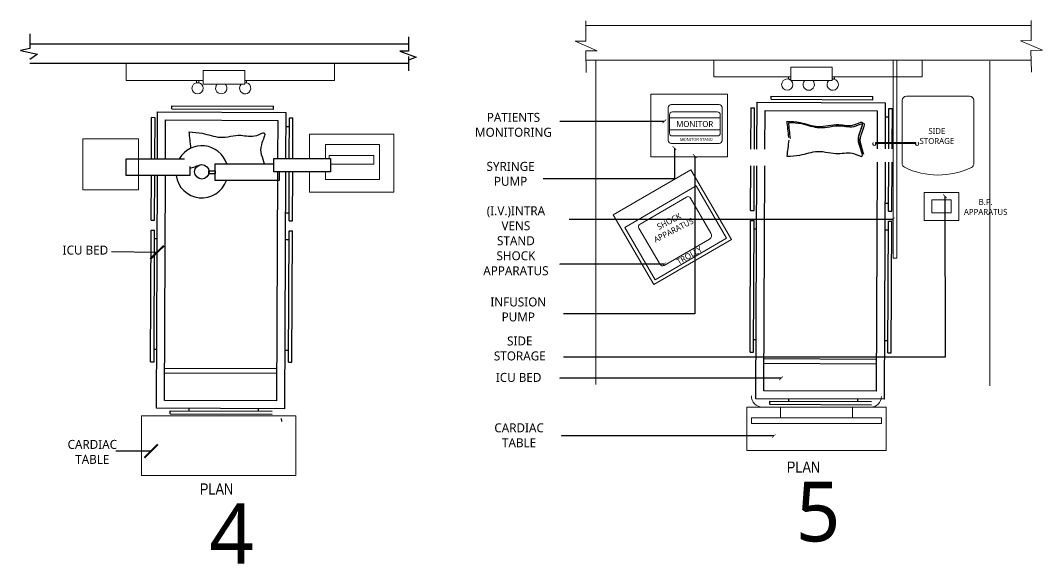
# Model space of a CAD drawing. Header units: inches. Extents: x -17070 to 527, y 504 to 2398.
# Drawn here: x -10369.74 to -10356.07, y 528.64 to 535.9 of the extents above; entities that cross this region are included whole.
import ezdxf

# ---------------------------------------------------------------- set-up
doc = ezdxf.new("R2010")
doc.units = ezdxf.units.IN
doc.linetypes.add('DASHED2', pattern=[0.375, 0.25, -0.125])
doc.layers.add('furniture', color=42, linetype='Continuous', lineweight=9)
doc.layers.add('TEXT', color=7, linetype='Continuous', lineweight=9)
doc.styles.add('ROMANC', font='arialbd.ttf', dxfattribs={"height": 0.35})
doc.styles.add('style1', font='', dxfattribs={"height": 12})
doc.styles.get('style1').set_extended_font_data('Arial Narrow')
doc.dimstyles.get("Standard").update_dxf_attribs({"dimtxt": 0.18, "dimasz": 0.18, "dimexe": 0.18, "dimexo": 0.0625, "dimgap": 0.09, "dimtad": 0, "dimtih": 1, "dimtoh": 1, "dimzin": 0, "dimdsep": 46, "dimtxsty": 'ROMANC', "dimblk": 'ARCHTICK', "dimcen": 0.09, "dimclrd": 25, "dimclre": 25, "dimadec": 0, "dimazin": 0, "dimtfac": 1, "dimtofl": 0, "dimtmove": 0, "dimatfit": 3, "dimldrblk": 'ARCHTICK', "dimfxl": 1, "dimtolj": 1, "dimtzin": 0, "dimarcsym": 0})

# ---------------------------------------------------------------- blocks, each defined once
blk = doc.blocks.new('w2r')
at = {"color": 7}
for p, q in [((-5580600.0868, -3631425.8087), (-5580600.0868, -3631425.3887)), ((-5580600.0568, -3631425.3587), (-5580599.6368, -3631425.3587)), ((-5580599.6068, -3631425.3887), (-5580599.6068, -3631425.8087))]:
    blk.add_line(p, q, dxfattribs=at)
for centre, radius, start, end in [((-5580600.0568, -3631425.3887), 0.03, 90, 180), ((-5580599.6368, -3631425.3887), 0.03, 0, 90), ((-5580600.0568, -3631425.8087), 0.03, 180, 240.73392), ((-5580599.8468, -3631425.3692), 0.5171, 244.23879, 295.5316), ((-5580599.6368, -3631425.8087), 0.03, 295.5316, 360)]:
    blk.add_arc(centre, radius, start, end, dxfattribs=at)
blk = doc.blocks.new('FGTNB')
at = {"color": 7, "lineweight": 18}
blk.add_line((-5581170.0123, -3631426.2154), (-5581170.0123, -3631426.5213), dxfattribs=at)
blk.add_lwpolyline([(-5581170.0123, -3631426.5395, -2.414214), (-5581170.0123, -3631426.5215), (-5581170.0213, -3631426.5215), (-5581170.0213, -3631426.2151), (-5581170.0123, -3631426.2151, -2.414214), (-5581170.0123, -3631426.1971)], format="xyb", dxfattribs=at)
blk = doc.blocks.new('_ARCHTICK')
at = {"color": 0, "linetype": 'ByBlock', "const_width": 0.15}
blk.add_lwpolyline([(-0.5, -0.5), (0.5, 0.5)], dxfattribs=at)
blk = doc.blocks.new('e3r')
at = {"color": 7}
for p, q in [((-5580601.4019, -3631424.6873), (-5580601.4019, -3631424.9073)), ((-5580601.0619, -3631424.6673), (-5580601.3819, -3631424.6673)), ((-5580601.0419, -3631424.9073), (-5580601.0419, -3631424.6873)), ((-5580601.3937, -3631424.7371), (-5580601.3937, -3631424.8571)), ((-5580601.0537, -3631424.7571), (-5580601.3937, -3631424.7571)), ((-5580601.0737, -3631424.7171), (-5580601.3737, -3631424.7171)), ((-5580601.0537, -3631424.8571), (-5580601.0537, -3631424.7371)), ((-5580601.3937, -3631424.8371), (-5580601.0537, -3631424.8371)), ((-5580601.3737, -3631424.8771), (-5580601.0737, -3631424.8771)), ((-5580601.3819, -3631424.9273), (-5580601.0619, -3631424.9273))]:
    blk.add_line(p, q, dxfattribs=at)
for centre, start, end in [((-5580601.3819, -3631424.6873), 90, 180), ((-5580601.0619, -3631424.6873), 0, 90), ((-5580601.3737, -3631424.7371), 90, 180), ((-5580601.0737, -3631424.7371), 0, 90), ((-5580601.3819, -3631424.9073), 180, 270), ((-5580601.3737, -3631424.8571), 180, 270), ((-5580601.0737, -3631424.8571), 270, 0), ((-5580601.0619, -3631424.9073), 270, 0)]:
    blk.add_arc(centre, 0.02, start, end, dxfattribs=at)
at = {"color": 7, "width": 0.257381, "attachment_point": 1, "style": 'style1'}
for s, insert, char_height in [('{\\fTrebuchet MS|b0|i0|c0|p34;MONITOR}', (-5580601.3483, -3631424.7778), 0.04), ('{\\fTrebuchet MS|b0|i0|c0|p34;MONITOR STAND}', (-5580601.3235, -3631424.8901), 0.02)]:
    blk.add_mtext(s, dxfattribs=dict(at, insert=insert, char_height=char_height))

msp = doc.modelspace()

# ---------------------------------------------------------------- linework, layer by layer
for p, q in [((-10369.61264, 535.72054), (-10369.61264, 535.52609)), ((-10364.54938, 535.68221), (-10364.54938, 535.48775)), ((-10364.54938, 535.4189), (-10364.54938, 535.22444))]:
    msp.add_line(p, q)
at = {"color": 137}
for p, q in [((-10359.70049, 534.84552), (-10358.34055, 534.83973)), ((-10359.70032, 534.88608), (-10358.34037, 534.88029)), ((-10359.70011, 534.84554), (-10359.69994, 534.88609)), ((-10358.34055, 534.83973), (-10358.34037, 534.88029)), ((-10367.71438, 534.71733), (-10366.35443, 534.71154)), ((-10367.71421, 534.75788), (-10366.35426, 534.75209)), ((-10367.714, 534.71734), (-10367.71383, 534.75789)), ((-10366.35443, 534.71154), (-10366.35426, 534.75209)), ((-10359.97188, 534.1791), (-10359.96953, 534.73161)), ((-10359.97178, 534.73196), (-10359.92573, 534.73176)), ((-10359.92584, 534.1791), (-10359.92349, 534.73141)), ((-10359.89222, 534.1791), (-10359.88956, 534.80483)), ((-10359.88956, 534.80483), (-10358.17539, 534.79754)), ((-10358.17539, 534.79754), (-10358.17802, 534.18152)), ((-10358.12892, 534.18152), (-10358.12661, 534.72377)), ((-10358.12661, 534.72377), (-10358.08057, 534.72357)), ((-10358.08288, 534.18152), (-10358.08057, 534.72357)), ((-10367.98577, 534.05091), (-10367.98342, 534.60341)), ((-10367.98567, 534.60376), (-10367.93962, 534.60356)), ((-10367.93973, 534.05091), (-10367.93737, 534.60322)), ((-10367.90611, 534.05091), (-10367.90344, 534.67664)), ((-10367.90344, 534.67664), (-10366.18928, 534.66934)), ((-10366.18928, 534.66934), (-10366.19191, 534.05333)), ((-10366.14281, 534.05333), (-10366.1405, 534.59557)), ((-10366.1405, 534.59557), (-10366.09446, 534.59537)), ((-10366.09677, 534.05333), (-10366.09446, 534.59537)), ((-10358.1762, 534.60889), (-10358.1271, 534.60868)), ((-10366.19009, 534.48069), (-10366.14099, 534.48049)), ((-10359.97538, 533.35649), (-10359.97284, 533.95374)), ((-10359.92934, 533.35629), (-10359.9268, 533.95374)), ((-10359.90643, 530.84084), (-10359.89318, 533.95374)), ((-10358.17877, 534.00482), (-10358.19227, 530.83354)), ((-10358.13247, 533.34865), (-10358.12967, 534.00482)), ((-10358.08642, 533.34845), (-10358.08363, 534.00482)), ((-10367.98927, 533.22829), (-10367.98673, 533.82555)), ((-10367.94323, 533.2281), (-10367.94068, 533.82555)), ((-10367.92032, 530.71264), (-10367.90707, 533.82555)), ((-10366.19266, 533.87662), (-10366.20616, 530.70534)), ((-10366.14636, 533.22045), (-10366.14356, 533.87662)), ((-10366.10031, 533.22025), (-10366.09752, 533.87662)), ((-10359.97538, 533.35649), (-10359.92934, 533.35629)), ((-10358.1811, 533.45668), (-10358.13201, 533.45647)), ((-10358.13247, 533.34865), (-10358.08642, 533.34845)), ((-10367.98927, 533.22829), (-10367.94323, 533.2281)), ((-10366.19499, 533.32848), (-10366.1459, 533.32827)), ((-10366.14636, 533.22045), (-10366.10031, 533.22025)), ((-10359.98343, 531.46417), (-10359.97595, 533.22338)), ((-10359.97595, 533.22338), (-10359.9299, 533.22318)), ((-10359.93739, 531.46397), (-10359.9299, 533.22318)), ((-10358.14052, 531.45633), (-10358.13303, 533.21553)), ((-10358.13303, 533.21553), (-10358.08699, 533.21534)), ((-10358.09448, 531.45613), (-10358.08699, 533.21534)), ((-10367.99732, 531.33597), (-10367.98984, 533.09518)), ((-10367.98984, 533.09518), (-10367.94379, 533.09498)), ((-10367.95128, 531.33578), (-10367.94379, 533.09498)), ((-10366.15441, 531.32813), (-10366.14692, 533.08734)), ((-10366.14692, 533.08734), (-10366.10088, 533.08714)), ((-10366.10837, 531.32793), (-10366.10088, 533.08714)), ((-10359.93038, 533.11129), (-10359.89676, 533.11114)), ((-10358.18263, 533.09807), (-10358.13353, 533.09786)), ((-10367.94427, 532.98309), (-10367.91065, 532.98295)), ((-10366.19652, 532.96987), (-10366.14742, 532.96966)), ((-10359.93668, 531.63152), (-10359.90306, 531.63138)), ((-10358.18893, 531.6183), (-10358.13983, 531.61809)), ((-10367.95057, 531.50332), (-10367.91695, 531.50318)), ((-10366.20282, 531.4901), (-10366.15372, 531.48989)), ((-10359.98343, 531.46417), (-10359.93739, 531.46397)), ((-10358.14052, 531.45633), (-10358.09448, 531.45613)), ((-10367.99732, 531.33597), (-10367.95128, 531.33578)), ((-10366.15441, 531.32813), (-10366.10837, 531.32793)), ((-10359.79727, 531.31601), (-10358.29738, 531.30963)), ((-10359.79701, 531.37767), (-10358.29712, 531.37129)), ((-10367.81116, 531.18781), (-10366.31127, 531.18143)), ((-10367.8109, 531.24948), (-10366.311, 531.24309)), ((-10358.19227, 530.83354), (-10359.90643, 530.84084)), ((-10359.71988, 530.76712), (-10359.71971, 530.80767)), ((-10359.71988, 530.76712), (-10358.35993, 530.76133)), ((-10359.71971, 530.80767), (-10358.35976, 530.80188)), ((-10359.46634, 530.80659), (-10359.4662, 530.83896)), ((-10358.54238, 530.80266), (-10358.54224, 530.83503)), ((-10366.20616, 530.70534), (-10367.92032, 530.71264)), ((-10367.73377, 530.63892), (-10367.7336, 530.67948)), ((-10367.73377, 530.63892), (-10366.37382, 530.63313)), ((-10367.7336, 530.67948), (-10366.37365, 530.67369)), ((-10367.48023, 530.6784), (-10367.48009, 530.71077)), ((-10366.55627, 530.67446), (-10366.55613, 530.70683)), ((-10366.24412, 530.537), (-10366.24541, 530.57754))]:
    msp.add_line(p, q, dxfattribs=at)
for points in [[(-10369.61264, 535.52609), (-10369.73751, 535.49523), (-10369.51118, 535.44678), (-10369.61264, 535.37628)], [(-10369.6127, 535.58498), (-10364.54938, 535.58498)], [(-10364.54938, 535.48775), (-10364.66433, 535.48775), (-10364.44741, 535.40898), (-10364.54938, 535.36805)], [(-10364.54938, 535.32167), (-10369.6127, 535.32167)], [(-10367.47168, 533.94468), (-10367.47168, 533.82555), (-10368.32594, 533.82555), (-10368.32594, 534.05091), (-10367.54286, 534.05091)], [(-10366.27823, 533.87662), (-10366.27823, 533.75749), (-10367.1325, 533.75749), (-10367.1325, 533.98285), (-10366.34941, 533.98285)]]:
    msp.add_lwpolyline(points)
for points in [[(-10367.79897, 534.05091), (-10367.79677, 534.56904), (-10366.29688, 534.56266), (-10366.29904, 534.05333)], [(-10359.78508, 534.1791), (-10359.78288, 534.69724), (-10358.28299, 534.69086), (-10358.28515, 534.18152)], [(-10358.28591, 534.00482), (-10358.29895, 530.94113), (-10359.79884, 530.94752), (-10359.78604, 533.95374)], [(-10366.2998, 533.87662), (-10366.31284, 530.81293), (-10367.81273, 530.81932), (-10367.79993, 533.82555)]]:
    msp.add_lwpolyline(points, dxfattribs=at)
for points in [[(-10366.34941, 534.05333), (-10365.59077, 534.05333), (-10365.59077, 533.87662), (-10366.34941, 533.87662)], [(-10367.2169, 533.89044), (-10367.1325, 533.89044), (-10367.1325, 533.8484), (-10367.2169, 533.8484)]]:
    msp.add_lwpolyline(points, close=True)
msp.add_circle((-10367.31227, 533.87536), 0.09656)
for start, end in [(17.949094, 149.781943), (188.210256, 340.249403)]:
    msp.add_arc((-10367.31227, 533.87536), 0.3488, start, end)
for points, knots in [([(-10359.46613, 534.29961), (-10359.46865, 534.26332), (-10359.47941, 534.18978), (-10359.4872, 534.11856), (-10359.49097, 534.0841), (-10359.43268, 534.08593), (-10359.29286, 534.09033), (-10359.07026, 534.18263), (-10358.8173, 534.08885), (-10358.63705, 534.15727), (-10358.43777, 534.03513), (-10358.54163, 534.24918), (-10358.53595, 534.35353), (-10358.49254, 534.4594), (-10358.48551, 534.49471)], [1.292910509, 1.292910509, 1.292910509, 1.292910509, 1.345002382, 1.393823672, 1.393823672, 1.393823672, 1.475214562, 1.589073338, 1.718699082, 1.819077761, 1.867455065, 1.943362637, 2.004818046, 2.055720674, 2.055720674, 2.055720674, 2.055720674]), ([(-10359.46587, 534.33546), (-10359.46787, 534.37178), (-10359.47758, 534.44547), (-10359.48434, 534.5168), (-10359.48761, 534.55131), (-10359.42936, 534.54864), (-10359.28962, 534.54223), (-10359.06837, 534.44674), (-10358.81408, 534.53687), (-10358.63483, 534.46587), (-10358.43381, 534.58514), (-10358.54075, 534.3726), (-10358.53657, 534.26818), (-10358.49468, 534.1617), (-10358.48815, 534.12629)], [1.292910509, 1.292910509, 1.292910509, 1.292910509, 1.345002382, 1.393823672, 1.393823672, 1.393823672, 1.475214562, 1.589073338, 1.718699082, 1.819077761, 1.867455065, 1.943362637, 2.004818046, 2.055720674, 2.055720674, 2.055720674, 2.055720674]), ([(-10359.44462, 534.32021), (-10359.44662, 534.35654), (-10359.45633, 534.43022), (-10359.46309, 534.50155), (-10359.46637, 534.53606), (-10359.40811, 534.53339), (-10359.26837, 534.52698), (-10359.04712, 534.43149), (-10358.79284, 534.52163), (-10358.61359, 534.45063), (-10358.41257, 534.56989), (-10358.5195, 534.35735), (-10358.51532, 534.25293), (-10358.47344, 534.14645), (-10358.46691, 534.11104)], [1.292910509, 1.292910509, 1.292910509, 1.292910509, 1.345002382, 1.393823672, 1.393823672, 1.393823672, 1.475214562, 1.589073338, 1.718699082, 1.819077761, 1.867455065, 1.943362637, 2.004818046, 2.055720674, 2.055720674, 2.055720674, 2.055720674]), ([(-10367.45851, 534.19202), (-10367.46051, 534.22834), (-10367.47022, 534.30202), (-10367.47698, 534.37336), (-10367.48026, 534.40787), (-10367.422, 534.40519), (-10367.28226, 534.39878), (-10367.06101, 534.3033), (-10366.80673, 534.39343), (-10366.62748, 534.32243), (-10366.42646, 534.44169), (-10366.53339, 534.22915), (-10366.52921, 534.12474), (-10366.48733, 534.01825), (-10366.4808, 533.98285)], [1.292910509, 1.292910509, 1.292910509, 1.292910509, 1.345002382, 1.393823672, 1.393823672, 1.393823672, 1.475214562, 1.589073338, 1.718699082, 1.819077761, 1.867455065, 1.943362637, 2.004818046, 2.055720674, 2.055720674, 2.055720674, 2.055720674]), ([(-10367.31604, 533.97184), (-10367.3177, 533.97142), (-10367.37153, 533.95714), (-10367.43677, 533.92336), (-10367.47168, 533.92076)], [1.0826132155, 1.0826132155, 1.0826132155, 1.0826132155, 1.0846705502, 1.1487487483, 1.1487487483, 1.1487487483, 1.1487487483])]:
    msp.add_open_spline(points, degree=3, knots=knots, dxfattribs=at)
at = {"layer": 'furniture', "color": 0}
for p, q in [((-10362.1793, 535.89357), (-10362.1793, 535.62444)), ((-10362.1793, 535.83005), (-10356.22427, 535.83005)), ((-10356.22636, 535.8994), (-10356.22636, 535.63027)), ((-10362.1793, 535.62444), (-10362.32036, 535.62284)), ((-10362.32036, 535.62284), (-10362.02562, 535.49407)), ((-10356.22636, 535.63027), (-10356.36742, 535.62866)), ((-10356.36742, 535.62866), (-10356.07268, 535.4999)), ((-10362.02562, 535.49407), (-10362.18089, 535.49144)), ((-10362.18089, 535.49144), (-10362.17562, 535.20237)), ((-10356.07268, 535.4999), (-10356.22794, 535.49727)), ((-10356.22794, 535.49727), (-10356.22268, 535.2082)), ((-10362.17868, 535.37005), (-10356.22347, 535.37005)), ((-10362.04555, 531.03005), (-10362.04555, 535.37005)), ((-10356.77742, 531.0139), (-10356.77742, 535.3539)), ((-10361.45419, 533.17603), (-10360.83187, 533.53813)), ((-10360.5056, 533.05694), (-10360.77718, 533.52368)), ((-10361.18701, 532.63731), (-10361.46865, 533.12134)), ((-10361.13232, 532.62286), (-10360.52729, 532.9749))]:
    msp.add_line(p, q, dxfattribs=at)
at = {"layer": 'furniture', "linetype": 'ByBlock'}
msp.add_lwpolyline([(-10358.06939, 535.37005), (-10358.02069, 535.37005), (-10358.02069, 532.72147), (-10358.06939, 532.72147)], close=True, dxfattribs=at)
at = {"layer": 'furniture', "color": 0}
for points in [[(-10360.28252, 534.91368), (-10361.31184, 534.91368), (-10361.31184, 534.07752), (-10360.28252, 534.07752)], [(-10360.23103, 532.97048), (-10361.26822, 532.36698), (-10361.81138, 533.30045), (-10360.77418, 533.90396)], [(-10361.65794, 533.13219), (-10360.70372, 533.68742), (-10360.29665, 532.98783), (-10361.25088, 532.4326)], [(-10357.6539, 533.60044), (-10357.19327, 533.60044), (-10357.19327, 533.22495), (-10357.6539, 533.22495)], [(-10357.5539, 533.50044), (-10357.29327, 533.50044), (-10357.29327, 533.32495), (-10357.5539, 533.32495)], [(-10358.16311, 530.72799), (-10358.16311, 530.14911), (-10360.02704, 530.14911), (-10360.02704, 530.72799)]]:
    msp.add_lwpolyline(points, close=True, dxfattribs=at)
for points in [[(-10358.37098, 530.72799), (-10359.81917, 530.72799)], [(-10359.5778, 530.58317), (-10359.5778, 530.72799)], [(-10358.61235, 530.58317), (-10358.61235, 530.72799)], [(-10359.96399, 530.58433), (-10358.22616, 530.58433)], [(-10359.96399, 530.58433), (-10359.96399, 530.51192)], [(-10359.96399, 530.51192), (-10358.22616, 530.51192)], [(-10358.22616, 530.58433), (-10358.22616, 530.51192)]]:
    msp.add_lwpolyline(points, dxfattribs=at)
for centre, radius, start, end in [((-10360.81175, 533.50356), 0.04, 30.193556, 120.193556), ((-10361.43407, 533.14146), 0.04, 120.193556, 210.193556), ((-10360.55746, 533.02676), 0.06, 300.193556, 30.193556), ((-10361.15244, 532.65743), 0.04, 210.193556, 300.193556), ((-10359.81917, 530.87283), 0.14484, 177.340673, 270.054243), ((-10358.37097, 530.87283), 0.14484, 269.945851, 0.000072)]:
    msp.add_arc(centre, radius, start, end, dxfattribs=at)
at = {"layer": 'TEXT', "color": 250, "lineweight": 18}
for points in [[(-10367.29361, 535.0947), (-10368.32251, 535.0947), (-10368.32251, 535.32167), (-10365.53866, 535.32167), (-10365.53866, 535.0947), (-10366.73966, 535.0947)], [(-10359.43864, 535.14309), (-10360.46755, 535.14309), (-10360.46755, 535.37005), (-10357.6837, 535.37005), (-10357.6837, 535.14309), (-10358.88469, 535.14309)], [(-10358.87751, 535.14464), (-10358.85502, 535.14464), (-10358.85502, 535.11653), (-10358.87751, 535.11653)], [(-10366.73966, 535.09469), (-10366.71717, 535.09469), (-10366.71717, 535.06658), (-10366.73966, 535.06658)], [(-10365.87427, 534.05333), (-10365.87427, 534.38033), (-10364.74713, 534.38033), (-10364.74713, 533.60488), (-10365.87427, 533.60488), (-10365.87427, 533.87662)], [(-10365.65719, 534.05333), (-10365.65719, 534.23858), (-10364.93916, 534.23858), (-10364.93916, 533.77165), (-10365.65719, 533.77165), (-10365.65719, 533.87662)], [(-10365.60975, 534.05333), (-10365.60975, 534.09407), (-10365.01138, 534.09407), (-10365.01138, 533.97946), (-10365.59077, 533.97946)]]:
    msp.add_lwpolyline(points, dxfattribs=at)
for points in [[(-10359.43864, 535.27658), (-10358.88469, 535.27658), (-10358.88469, 535.09474), (-10359.43864, 535.09474)], [(-10367.29361, 535.2282), (-10366.73966, 535.2282), (-10366.73966, 535.04636), (-10367.29361, 535.04636)], [(-10359.46926, 535.14309), (-10359.43864, 535.14309), (-10359.43864, 535.11497), (-10359.46926, 535.11497)], [(-10367.38473, 535.0947), (-10367.35411, 535.0947), (-10367.35411, 535.06659), (-10367.38473, 535.06659)], [(-10368.9055, 534.31781), (-10368.15842, 534.31781), (-10368.15842, 533.63621), (-10368.9055, 533.63621)], [(-10368.12123, 530.61105), (-10366.05536, 530.61105), (-10366.05536, 529.81668), (-10368.12123, 529.81668)]]:
    msp.add_lwpolyline(points, close=True, dxfattribs=at)
for centre in [(-10359.48536, 535.04117), (-10367.36933, 534.99279)]:
    msp.add_circle(centre, 0.07535, dxfattribs=at)
for centre, end in [((-10358.87751, 535.04117), 95.468622), ((-10367.05316, 534.99279), 45.304262), ((-10366.73248, 534.99279), 95.468622), ((-10359.19819, 535.04117), 45.304262)]:
    msp.add_arc(centre, 0.07535, 134.695738, end, dxfattribs=at)

# ---------------------------------------------------------------- block references
at = {"layer": 'furniture', "color": 0, "xscale": 2, "yscale": 2, "zscale": 2}
for name, p in [('w2r', (11150842.224, 7263385.60504)), ('e3r', (11150841.72657, 7263384.10932))]:
    msp.add_blockref(name, p, dxfattribs=at)
at = {"layer": 'furniture', "linetype": 'ByBlock', "xscale": 1.761602236889303, "yscale": 1.761602236889303, "zscale": 1.761602236627389, "rotation": 90}
msp.add_blockref('FGTNB', (-6407486.84909, 9832335.84566), dxfattribs=at)

# ---------------------------------------------------------------- texts
at = {"layer": 'furniture', "color": 0, "style": 'style1'}
for s, insert, char_height, width, attachment_point in [('{\\fTrebuchet MS|b0|i0|c0|p34;PATIENTS MONITORING}', (-10363.14652, 534.66371), 0.12, 0.5147621, 2), ('{\\fTrebuchet MS|b0|i0|c0|p34;SIDE STORAGE}', (-10357.4857, 534.46127), 0.08, 0.5147621, 2), ('{\\fTrebuchet MS|b0|i0|c0|p34;SYRINGE\\PPUMP}', (-10363.18477, 534.00821), 0.12, 0.5147621, 2), ('{\\fTrebuchet MS|b0|i0|c0|p34;B.P.\\PAPPARATUS}', (-10356.83352, 533.51276), 0.08, 0.5147621, 2), ('{\\fTrebuchet MS|b0|i0|c0|p34;(I.V.)INTRA VENS STAND}', (-10363.11354, 533.41403), 0.12, 0.9029351, 2), ('{\\fTrebuchet MS|b0|i0|c0|p34;ICU BED}', (-10368.8687, 532.88885), 0.12, 0.9318176, 2), ('{\\fTrebuchet MS|b0|i0|c0|p34;SHOCK\\PAPPARATUS}', (-10363.11354, 532.81259), 0.12, 0.9029351, 2), ('{\\fTrebuchet MS|b0|i0|c0|p34;INFUSION PUMP}', (-10363.08159, 532.19478), 0.12, 0.9485173, 2), ('{\\fTrebuchet MS|b0|i0|c0|p34;SIDE STORAGE}', (-10363.06153, 531.67315), 0.12, 0.5147621, 2), ('{\\fTrebuchet MS|b0|i0|c0|p34;ICU BED}', (-10363.07737, 531.18637), 0.12, 0.9321425, 2), ('{\\fTrebuchet MS|b0|i0|c0|p34;CARDIAC TABLE}', (-10363.07099, 530.51221), 0.12, 0.5147621, 2), ('{\\fTrebuchet MS|b0|i0|c0|p34;CARDIAC TABLE}', (-10368.77672, 530.29041), 0.12, 0.5147621, 2), ('{\\fTrebuchet MS|b0|i0|c0|p34;5}', (-10359.37036, 529.73281), 0.8, 5.0293903, 1), ('{\\fTrebuchet MS|b0|i0|c0|p34;4}', (-10367.21276, 529.43695), 0.8, 5.0293903, 1)]:
    msp.add_mtext(s, dxfattribs=dict(at, insert=insert, char_height=char_height, width=width, attachment_point=attachment_point))
at = {"layer": 'furniture', "color": 0, "char_height": 0.08, "width": 0.5147621, "attachment_point": 2, "style": 'style1'}
for s, insert, rotation in [('{\\fTrebuchet MS|b0|i0|c0|p34;SHOCK\\PAPPARATUS}', (-10361.08528, 533.2484), 27.372961), ('{\\fTrebuchet MS|b0|i0|c0|p34;TROLLY}', (-10360.81462, 532.7923), 30.016985)]:
    msp.add_mtext(s, dxfattribs=dict(at, insert=insert, rotation=rotation))
at = {"layer": 'TEXT', "linetype": 'DASHED2', "lineweight": 0, "style": 'style1'}
for p in [(-10359.49134, 529.85272), (-10367.33832, 529.55963)]:
    msp.add_text('PLAN', height=0.1488, dxfattribs=at).set_placement(p)

# ---------------------------------------------------------------- leaders
for points in [[(-10367.91144, 532.79751), (-10368.52202, 532.80589)], [(-10367.99063, 530.14188), (-10368.46164, 530.14188)]]:
    msp.add_leader(points, dimstyle='Standard', override={"dimgap": 0.09, "dimtad": 0})
at = {"layer": 'furniture', "color": 0}
for points in [[(-10361.12956, 534.54994), (-10362.52849, 534.54994), (-10362.52849, 534.54641)], [(-10360.99397, 534.19262), (-10360.99397, 533.78153), (-10362.75042, 533.78153)], [(-10360.72191, 534.08542), (-10360.71998, 531.97736), (-10362.47642, 531.97736)], [(-10357.37759, 533.54865), (-10357.37627, 531.39763), (-10362.47642, 531.39763)], [(-10358.06939, 533.23979), (-10362.40126, 533.23979), (-10362.40126, 533.23626)], [(-10361.12956, 532.64008), (-10362.52849, 532.64008), (-10362.52849, 532.63655)], [(-10359.56902, 531.11416), (-10362.52849, 531.11416), (-10362.52849, 531.11064)], [(-10359.66519, 530.34379), (-10362.50498, 530.34379), (-10362.50498, 530.34026)]]:
    msp.add_leader(points, dimstyle='Standard', override={"dimasz": 0.05}, dxfattribs=at)

doc.saveas('drawing.dxf')
